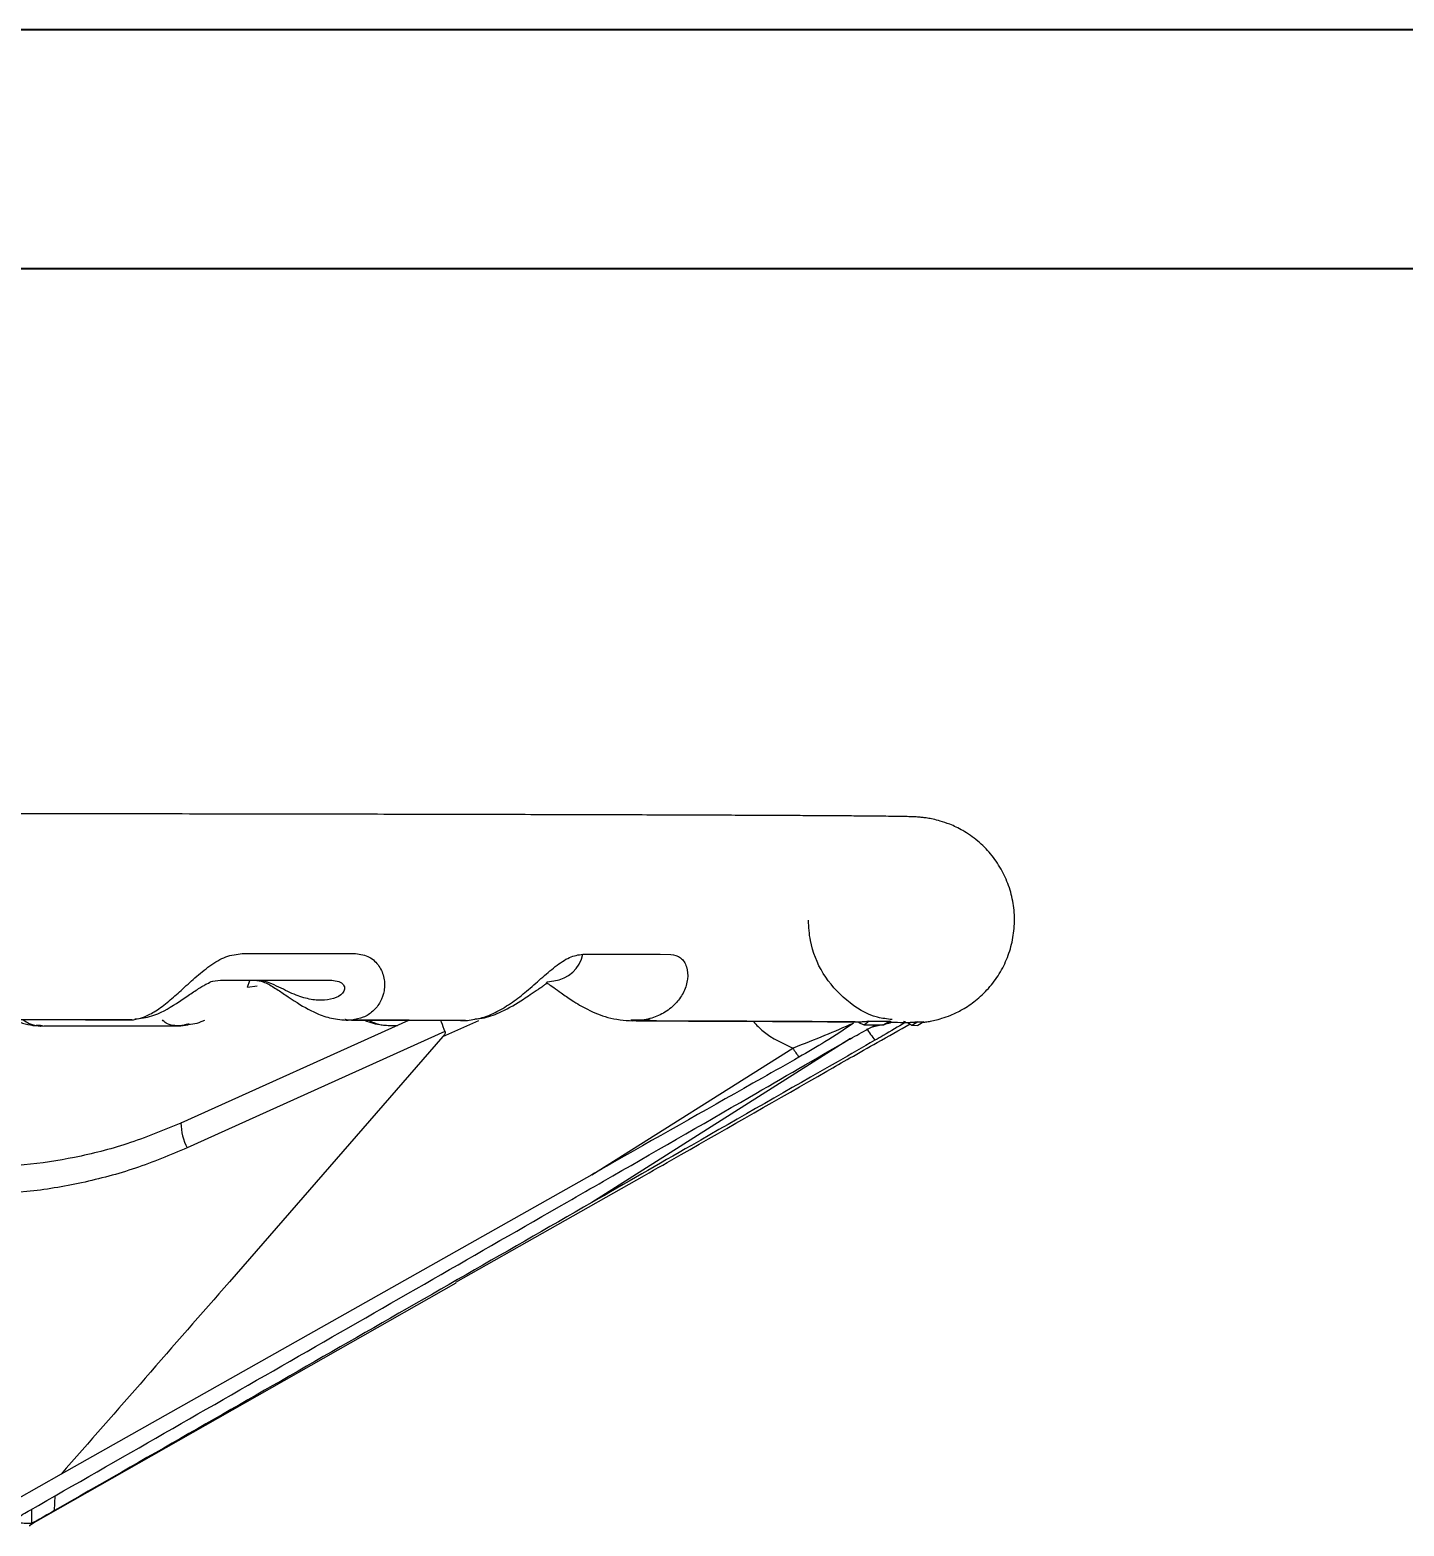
# Model space of a CAD drawing. Header units: millimetres. Extents: x 2223 to 4172, y 741 to 2119.
# Drawn here: x 3646.4 to 3779.8, y 1973.7 to 2119 of the extents above; entities that cross this region are included whole.
import ezdxf

# ---------------------------------------------------------------- set-up
doc = ezdxf.new("R2010")
doc.units = ezdxf.units.MM
doc.layers.add('AM_BOR', color=7, linetype='Continuous', lineweight=50)
doc.layers.add('粗实线', color=7, linetype='Continuous', lineweight=40)

# ---------------------------------------------------------------- blocks, each defined once
blk = doc.blocks.new('rA3')
at = {"layer": '粗实线'}
for p, q in [((753.384, 421.26), (333.384, 421.26)), ((748.384, 416.26), (358.384, 416.26))]:
    blk.add_line(p, q, dxfattribs=at)

msp = doc.modelspace()

# ---------------------------------------------------------------- linework, layer by layer
at = {"color": 7, "linetype": 'Continuous', "lineweight": 25}
for p, q in [((3664.135, 2026.629), (3664.923, 2026.739)), ((3664.923, 2026.739), (3675.689, 2026.722)), ((3667.528, 2026.046), (3667.767, 2026.704)), ((3675.689, 2026.722), (3668.44, 2026.704)), ((3667.528, 2026.046), (3668.484, 2026.194)), ((3696.641, 2026.57), (3697.273, 2026.677)), ((3647.641, 2022.287), (3647.048, 2022.362)), ((3647.048, 2022.362), (3647.402, 2022.362)), ((3647.438, 2022.326), (3647.048, 2022.362)), ((3656.307, 2022.878), (3656.458, 2022.894)), ((3660.826, 2022.296), (3661.16, 2022.358)), ((3661.051, 2022.303), (3661.751, 2022.381)), ((3683.173, 2022.827), (3661.081, 2012.856)), ((3661.751, 2022.381), (3661.177, 2022.314)), ((3661.879, 2022.491), (3661.457, 2022.384)), ((3676.978, 2022.925), (3677.624, 2022.852)), ((3681.659, 2022.336), (3682.087, 2022.337)), ((3686.513, 2021.266), (3689.987, 2022.812)), ((3704.769, 2022.858), (3705.286, 2022.782)), ((3706.638, 2022.852), (3704.769, 2022.858)), ((3727.906, 2022.754), (3727.459, 2022.403)), ((3727.459, 2022.403), (3729.323, 2022.386)), ((3727.906, 2022.754), (3729.945, 2022.736)), ((3729.185, 2022.387), (3728.055, 2022.132)), ((3729.945, 2022.736), (3729.323, 2022.386)), ((3729.323, 2022.386), (3729.365, 2022.435)), ((3729.975, 2022.565), (3729.356, 2022.426)), ((3729.377, 2022.413), (3729.944, 2022.728)), ((3731.423, 2022.699), (3731.225, 2022.731)), ((3732.621, 2022.697), (3732.099, 2022.346)), ((3732.099, 2022.346), (3732.625, 2022.329)), ((3732.621, 2022.697), (3733.195, 2022.678)), ((3733.195, 2022.678), (3732.625, 2022.329)), ((3659.163, 2022.301), (3661.051, 2022.303)), ((3686.715, 2021.736), (3661.691, 2010.44)), ((3726.093, 2021.05), (3700.984, 2005.141)), ((3700.961, 2007.843), (3720.487, 2020.14)), ((3700.961, 2007.843), (3649.435, 1978.77)), ((3687.782, 1997.391), (3706.082, 2007.766)), ((3646.773, 1974.02), (3687.804, 1997.352)), ((3649.435, 1978.77), (3645.117, 1976.316)), ((3648.809, 1975.228), (3648.855, 1976.656)), ((3646.562, 1975.342), (3646.566, 1973.97)), ((3646.414, 1973.823), (3646.773, 1974.02)), ((3646.414, 1973.72), (3646.414, 1973.824)), ((3646.678, 1974.028), (3646.566, 1973.97))]:
    msp.add_line(p, q, dxfattribs=at)
at = {"color": 7, "linetype": 'Continuous', "lineweight": 25, "flags": 128}
for points in [[(3667.024, 2029.322), (3668.435, 2029.32), (3669.837, 2029.318), (3671.229, 2029.316), (3672.61, 2029.314), (3673.981, 2029.311), (3675.342, 2029.309), (3676.692, 2029.307), (3678.032, 2029.305)], [(3700.102, 2029.259), (3701.215, 2029.256), (3702.314, 2029.253), (3703.4, 2029.25), (3704.473, 2029.248), (3705.532, 2029.245), (3706.577, 2029.242), (3707.609, 2029.239), (3708.627, 2029.236)], [(3661.189, 2012.9), (3661.095, 2012.874), (3661.081, 2012.856)]]:
    msp.add_lwpolyline(points, dxfattribs=at)
at = {"color": 7, "linetype": 'Continuous', "lineweight": 25}
for centre, radius, start, end in [((3696.959, 2029.862), 3.2, 275.6221, 349.13259), ((3739.39, 2029.306), 13.797, 211.76479, 217.59759), ((3734.586, 2028.903), 16.6, 211.86232, 215.57834), ((3666.294, 2012.887), 5.213, 180.34227, 207.99964), ((3646.707, 1973.818), 0.212, 71.75911, 97.754)]:
    msp.add_arc(centre, radius, start, end, dxfattribs=at)
for points, knots in [([(3733.137, 2022.643), (3733.192, 2022.649), (3733.333, 2022.664), (3733.715, 2022.721), (3734.283, 2022.834), (3735.004, 2023.027), (3735.917, 2023.354), (3737.042, 2023.901), (3738.3, 2024.749), (3739.528, 2025.911), (3740.579, 2027.327), (3741.372, 2028.922), (3741.872, 2030.636), (3742.06, 2032.412), (3741.931, 2034.194), (3741.489, 2035.926), (3740.747, 2037.551), (3739.73, 2039.019), (3738.47, 2040.283), (3737.105, 2041.235), (3735.846, 2041.842), (3734.849, 2042.183), (3734.092, 2042.371), (3733.51, 2042.474), (3733.066, 2042.531), (3732.698, 2042.564), (3732.284, 2042.589), (3731.894, 2042.602), (3731.305, 2042.616), (3730.52, 2042.629), (3729.587, 2042.641), (3728.401, 2042.654), (3727.017, 2042.666), (3725.354, 2042.679), (3723.42, 2042.692), (3721.217, 2042.705), (3718.751, 2042.718), (3716.025, 2042.73), (3713.045, 2042.743), (3709.816, 2042.755), (3706.344, 2042.767), (3702.636, 2042.779), (3698.697, 2042.79), (3694.536, 2042.801), (3690.159, 2042.812), (3685.575, 2042.822), (3680.791, 2042.832), (3675.818, 2042.842), (3670.663, 2042.851), (3665.336, 2042.86), (3659.848, 2042.868), (3654.209, 2042.875), (3648.43, 2042.882), (3642.523, 2042.889), (3636.499, 2042.895), (3630.374, 2042.9), (3624.162, 2042.905), (3617.882, 2042.91), (3611.557, 2042.914), (3605.224, 2042.917), (3598.948, 2042.919), (3592.897, 2042.921), (3587.452, 2042.923), (3582.676, 2042.924), (3577.547, 2042.924), (3573.911, 2042.924), (3571.664, 2042.924)], [0, 0, 0, 0, 0.0017465, 0.0044658, 0.0070078, 0.0098268, 0.0132699, 0.01777, 0.0233681, 0.0295284, 0.0358372, 0.0421771, 0.0485239, 0.0548725, 0.0612218, 0.0675716, 0.0739223, 0.080274, 0.0866264, 0.0929737, 0.0980915, 0.1017275, 0.1047111, 0.1075398, 0.110673, 0.1150505, 0.1222946, 0.1411051, 0.1636746, 0.1818588, 0.204115, 0.2240384, 0.2453355, 0.2673737, 0.2899055, 0.3127692, 0.3358643, 0.359126, 0.3825109, 0.405989, 0.4295389, 0.4531449, 0.4767954, 0.5004811, 0.5241948, 0.5479305, 0.5716831, 0.5954484, 0.619222, 0.6430003, 0.666779, 0.690554, 0.7143201, 0.7380713, 0.7617997, 0.7854945, 0.8091398, 0.8327115, 0.8561692, 0.8794397, 0.9023738, 0.9246109, 0.9449865, 0.9610624, 0.975932, 1, 1, 1, 1]), ([(3730.127, 2022.905), (3729.652, 2022.959), (3728.037, 2023.142), (3725.602, 2024.671), (3723.298, 2027.245), (3722.152, 2030.074), (3722.038, 2031.883), (3721.996, 2032.541)], [0, 0, 0, 0, 0.1056169, 0.3587267, 0.6111527, 0.8584905, 1, 1, 1, 1]), ([(3656.433, 2022.887), (3656.791, 2022.957), (3657.49, 2023.092), (3658.652, 2023.726), (3659.653, 2024.476), (3660.485, 2025.191), (3661.111, 2025.755), (3661.757, 2026.347), (3662.666, 2027.166), (3663.864, 2028.152), (3665.435, 2029.116), (3666.495, 2029.253), (3667.024, 2029.322)], [0, 0, 0, 0, 0.12798414, 0.24964221, 0.38016298, 0.44120626, 0.49971221, 0.56357312, 0.62457328, 0.74964181, 0.87501882, 1, 1, 1, 1]), ([(3678.032, 2029.305), (3678.5, 2029.237), (3679.198, 2029.137), (3679.903, 2028.598), (3680.321, 2028.108), (3680.624, 2027.535), (3680.801, 2026.933), (3680.864, 2026.31), (3680.802, 2025.518), (3680.543, 2024.773), (3680.122, 2024.131), (3679.595, 2023.577), (3678.789, 2023.049), (3678.019, 2022.918), (3677.624, 2022.852)], [0, 0, 0, 0, 0.124482, 0.1858845, 0.2498661, 0.3110911, 0.3752157, 0.4362261, 0.5001158, 0.6195186, 0.6833865, 0.7502937, 0.8720137, 1, 1, 1, 1]), ([(3688.884, 2022.827), (3689.366, 2022.893), (3690.306, 2023.02), (3691.786, 2023.648), (3693.001, 2024.396), (3693.958, 2025.11), (3694.654, 2025.675), (3695.344, 2026.268), (3696.276, 2027.091), (3697.425, 2028.081), (3698.816, 2029.051), (3699.674, 2029.19), (3700.102, 2029.259)], [0, 0, 0, 0, 0.1279194, 0.2496295, 0.3801702, 0.4412122, 0.4997079, 0.5635745, 0.6245684, 0.7496421, 0.8750234, 1, 1, 1, 1]), ([(3708.627, 2029.236), (3708.973, 2029.165), (3709.665, 2029.023), (3710.234, 2028.047), (3710.337, 2026.849), (3709.976, 2025.614), (3709.216, 2024.484), (3708.135, 2023.596), (3706.798, 2022.97), (3705.799, 2022.845), (3705.286, 2022.782)], [0, 0, 0, 0, 0.1246272, 0.2497104, 0.374925, 0.4997457, 0.6192737, 0.7500197, 0.8719212, 1, 1, 1, 1]), ([(3675.689, 2026.722), (3675.938, 2026.698), (3676.438, 2026.65), (3676.903, 2026.289), (3677.012, 2025.846), (3676.731, 2025.313), (3675.924, 2024.885), (3674.727, 2024.724), (3673.389, 2024.876), (3672.145, 2025.3), (3671.029, 2025.834), (3670.137, 2026.277), (3669.249, 2026.632), (3668.71, 2026.68), (3668.44, 2026.704)], [0, 0, 0, 0, 0.0625764, 0.1252848, 0.1848997, 0.2501233, 0.3749307, 0.5001323, 0.6253324, 0.7502715, 0.8127295, 0.8750555, 0.937394, 1, 1, 1, 1]), ([(3668.446, 2026.704), (3668.545, 2026.696), (3668.734, 2026.681), (3669.16, 2026.537), (3669.679, 2026.284), (3670.386, 2025.861), (3671.203, 2025.305), (3672.516, 2024.414), (3673.978, 2023.574), (3675.749, 2022.951), (3676.769, 2022.878), (3677.312, 2022.839)], [0, 0, 0, 0, 0.0777427, 0.1484194, 0.2140198, 0.2762986, 0.3839969, 0.4687636, 0.693002, 0.8364791, 1, 1, 1, 1]), ([(3656.608, 2022.961), (3657.153, 2023.025), (3658.505, 2023.183), (3660.215, 2024.178), (3661.732, 2025.208), (3662.619, 2025.811), (3663.219, 2026.174), (3663.719, 2026.451), (3663.984, 2026.568), (3664.159, 2026.645)], [0, 0, 0, 0, 0.2069628, 0.5134188, 0.657871, 0.7839565, 0.8407461, 0.8942908, 1, 1, 1, 1]), ([(3689.609, 2022.962), (3689.923, 2022.992), (3690.79, 2023.075), (3692.402, 2023.726), (3693.876, 2024.571), (3695.052, 2025.365), (3695.668, 2025.785), (3696.139, 2026.105), (3696.441, 2026.314), (3696.627, 2026.468), (3696.636, 2026.543), (3696.641, 2026.582)], [0, 0, 0, 0, 0.1081936, 0.2986092, 0.5541821, 0.6356454, 0.7353857, 0.7943785, 0.8571682, 0.9253812, 1, 1, 1, 1]), ([(3696.589, 2026.457), (3696.639, 2026.427), (3696.802, 2026.329), (3697.303, 2025.992), (3698.068, 2025.44), (3699.159, 2024.679), (3700.66, 2023.797), (3702.637, 2022.968), (3704.113, 2022.841), (3704.914, 2022.772)], [0, 0, 0, 0, 0.0359342, 0.1176904, 0.2156757, 0.3473896, 0.5215507, 0.740469, 1, 1, 1, 1]), ([(3642.728, 2022.905), (3645.056, 2022.903), (3649.717, 2022.897), (3654.193, 2022.891), (3656.433, 2022.887)], [0, 0, 0, 0, 0.4994067, 1, 1, 1, 1]), ([(3656.307, 2022.878), (3654.078, 2022.881), (3649.835, 2022.886), (3645.416, 2022.892), (3643.319, 2022.894)], [0, 0, 0, 0, 0.5254004, 1, 1, 1, 1]), ([(3644.984, 2022.886), (3645.143, 2022.801), (3645.93, 2022.383), (3646.792, 2022.325), (3647.48, 2022.279)], [0, 0, 0, 0, 0.2028461, 1, 1, 1, 1]), ([(3645.771, 2022.885), (3645.959, 2022.756), (3646.573, 2022.335), (3647.081, 2022.33), (3647.434, 2022.327)], [0, 0, 0, 0, 0.3060772, 1, 1, 1, 1]), ([(3661.051, 2022.303), (3660.533, 2022.303), (3659.846, 2022.304), (3659.39, 2022.757), (3659.278, 2022.868)], [0, 0, 0, 0, 0.7544677, 1, 1, 1, 1]), ([(3661.376, 2022.398), (3661.94, 2022.441), (3662.621, 2022.493), (3663.281, 2022.808), (3663.394, 2022.862)], [0, 0, 0, 0, 0.82759888, 1, 1, 1, 1]), ([(3677.474, 2022.843), (3677.316, 2022.853), (3677.127, 2022.866), (3676.999, 2022.917), (3676.978, 2022.925)], [0, 0, 0, 0, 0.8414692, 1, 1, 1, 1]), ([(3688.709, 2022.819), (3686.904, 2022.823), (3683.292, 2022.831), (3679.415, 2022.839), (3677.474, 2022.843)], [0, 0, 0, 0, 0.4994087, 1, 1, 1, 1]), ([(3677.624, 2022.852), (3679.565, 2022.848), (3683.451, 2022.84), (3687.072, 2022.831), (3688.884, 2022.827)], [0, 0, 0, 0, 0.4994076, 1, 1, 1, 1]), ([(3678.885, 2022.836), (3679.167, 2022.729), (3680.029, 2022.401), (3680.894, 2022.359), (3681.476, 2022.331)], [0, 0, 0, 0, 0.3268445, 1, 1, 1, 1]), ([(3679.324, 2022.835), (3679.481, 2022.754), (3680.292, 2022.335), (3681.049, 2022.336), (3681.659, 2022.336)], [0, 0, 0, 0, 0.1932962, 1, 1, 1, 1]), ([(3686.301, 2022.821), (3686.317, 2022.771), (3686.422, 2022.449), (3686.581, 2022.063), (3686.715, 2021.736)], [0, 0, 0, 0, 0.1526641, 1, 1, 1, 1]), ([(3705.091, 2022.774), (3704.979, 2022.785), (3704.845, 2022.798), (3704.78, 2022.85), (3704.769, 2022.858)], [0, 0, 0, 0, 0.8385203, 1, 1, 1, 1]), ([(3726.538, 2022.672), (3725.606, 2022.679), (3723.737, 2022.693), (3720.425, 2022.712), (3716.947, 2022.729), (3713.369, 2022.744), (3709.453, 2022.759), (3706.545, 2022.769), (3705.091, 2022.774)], [0, 0, 0, 0, 0.1923729, 0.3854946, 0.5383615, 0.6912284, 0.8456142, 1, 1, 1, 1]), ([(3705.286, 2022.782), (3707.583, 2022.774), (3712.2, 2022.758), (3718.002, 2022.733), (3723.033, 2022.706), (3725.532, 2022.688), (3726.788, 2022.679)], [0, 0, 0, 0, 0.2462727, 0.4950304, 0.7462729, 1, 1, 1, 1]), ([(3716.655, 2022.727), (3716.806, 2022.554), (3717.829, 2021.38), (3719.264, 2020.71), (3720.487, 2020.14)], [0, 0, 0, 0, 0.1477972, 1, 1, 1, 1]), ([(3720.487, 2020.14), (3720.487, 2020.14), (3720.488, 2020.141), (3720.493, 2020.143), (3720.51, 2020.151), (3721.585, 2020.563), (3723.642, 2021.386), (3725.466, 2022.168), (3726.374, 2022.557)], [0, 0, 0, 0, 0.0000729, 0.0006459, 0.0022521, 0.0083598, 0.5064763, 1, 1, 1, 1]), ([(3726.374, 2022.558), (3725.494, 2021.962), (3723.92, 2020.897), (3721.951, 2019.75), (3721.084, 2019.245)], [0, 0, 0, 0, 0.55969458, 1, 1, 1, 1]), ([(3725.87, 2020.925), (3726.436, 2021.247), (3727.335, 2021.757), (3728.22, 2022.221), (3728.548, 2022.393)], [0, 0, 0, 0, 0.6303803, 1, 1, 1, 1]), ([(3726.03, 2019.174), (3726.92, 2019.681), (3728.932, 2020.828), (3730.831, 2021.889), (3731.89, 2022.48)], [0, 0, 0, 0, 0.4426348, 1, 1, 1, 1]), ([(3726.788, 2022.679), (3726.949, 2022.687), (3727.217, 2022.701), (3727.566, 2022.731), (3727.787, 2022.75), (3727.874, 2022.754), (3727.902, 2022.754), (3727.906, 2022.754)], [0, 0, 0, 0, 0.3360223, 0.5579813, 0.7819403, 0.9725676, 1, 1, 1, 1]), ([(3726.788, 2022.679), (3726.891, 2022.622), (3727.145, 2022.482), (3727.352, 2022.411), (3727.438, 2022.405), (3727.459, 2022.403)], [0, 0, 0, 0, 0.33920621, 0.83862702, 1, 1, 1, 1]), ([(3731.387, 2022.616), (3730.704, 2022.205), (3729.778, 2021.647), (3728.733, 2021.046), (3728.459, 2020.888)], [0, 0, 0, 0, 0.73735145, 1, 1, 1, 1]), ([(3729.803, 2022.65), (3730.099, 2022.646), (3730.882, 2022.637), (3731.345, 2022.628), (3731.634, 2022.623)], [0, 0, 0, 0, 0.3779572, 1, 1, 1, 1]), ([(3729.945, 2022.736), (3729.962, 2022.735), (3729.989, 2022.734), (3729.936, 2022.724), (3729.918, 2022.721)], [0, 0, 0, 0, 0.6647465, 1, 1, 1, 1]), ([(3731.634, 2022.623), (3731.766, 2022.629), (3732.031, 2022.642), (3732.352, 2022.673), (3732.544, 2022.692), (3732.605, 2022.697), (3732.618, 2022.697), (3732.621, 2022.697)], [0, 0, 0, 0, 0.2814646, 0.5659598, 0.7573018, 0.9482948, 1, 1, 1, 1]), ([(3731.634, 2022.623), (3731.749, 2022.544), (3731.99, 2022.381), (3732.061, 2022.358), (3732.099, 2022.346)], [0, 0, 0, 0, 0.4773597, 1, 1, 1, 1]), ([(3647.432, 2022.279), (3647.865, 2022.28), (3650.174, 2022.282), (3654.041, 2022.287), (3657.402, 2022.292), (3658.979, 2022.294)], [0, 0, 0, 0, 0.1090203, 0.5818722, 1, 1, 1, 1]), ([(3686.513, 2021.266), (3679.611, 2013.316), (3667.287, 1999.119), (3654.89, 1984.988), (3649.435, 1978.77)], [0, 0, 0, 0, 0.5600003, 1, 1, 1, 1]), ([(3658.979, 2022.294), (3659.191, 2022.294), (3659.826, 2022.295), (3660.437, 2022.296), (3660.845, 2022.296)], [0, 0, 0, 0, 0.3329005, 1, 1, 1, 1]), ([(3686.715, 2021.736), (3686.721, 2021.717), (3686.734, 2021.671), (3686.717, 2021.573), (3686.648, 2021.43), (3686.564, 2021.329), (3686.513, 2021.266)], [0, 0, 0, 0, 0.1147934, 0.2642503, 0.5426543, 1, 1, 1, 1]), ([(3698.571, 2005.178), (3699.754, 2005.858), (3705.668, 2009.256), (3714.781, 2014.504), (3722.676, 2019.076), (3725.87, 2020.925)], [0, 0, 0, 0, 0.1295721, 0.6478768, 1, 1, 1, 1]), ([(3728.459, 2020.888), (3727.269, 2020.208), (3721.324, 2016.807), (3712.163, 2011.557), (3704.206, 2006.99), (3700.984, 2005.141)], [0, 0, 0, 0, 0.1295185, 0.6476203, 1, 1, 1, 1]), ([(3721.084, 2019.245), (3719.891, 2018.57), (3713.922, 2015.197), (3707.216, 2011.395), (3701.71, 2008.269), (3700.961, 2007.843)], [0, 0, 0, 0, 0.1776255, 0.8881599, 1, 1, 1, 1]), ([(3706.082, 2007.766), (3707.265, 2008.441), (3713.181, 2011.819), (3719.832, 2015.622), (3725.286, 2018.747), (3726.03, 2019.174)], [0, 0, 0, 0, 0.1775689, 0.8878728, 1, 1, 1, 1]), ([(3661.081, 2012.856), (3659.348, 2012.142), (3655.986, 2010.755), (3650.86, 2009.464), (3645.954, 2008.699), (3642.754, 2008.61), (3641.2, 2008.568)], [0, 0, 0, 0, 0.2733047, 0.5299772, 0.7718071, 1, 1, 1, 1]), ([(3661.691, 2010.44), (3660.023, 2009.747), (3656.685, 2008.36), (3651.449, 2006.976), (3646.104, 2006.071), (3642.499, 2005.959), (3640.691, 2005.902)], [0, 0, 0, 0, 0.2492462, 0.4987214, 0.7485201, 1, 1, 1, 1]), ([(3646.423, 1975.262), (3655.117, 1980.244), (3672.505, 1990.207), (3689.882, 2000.188), (3698.571, 2005.178)], [0, 0, 0, 0, 0.4999998, 1, 1, 1, 1]), ([(3700.984, 2005.141), (3692.291, 2000.151), (3674.904, 1990.171), (3657.507, 1980.209), (3648.809, 1975.228)], [0, 0, 0, 0, 0.49999991, 1, 1, 1, 1]), ([(3644.496, 1974.06), (3644.891, 1974.323), (3645.476, 1974.713), (3646.191, 1975.128), (3646.423, 1975.262)], [0, 0, 0, 0, 0.67543597, 1, 1, 1, 1]), ([(3648.809, 1975.228), (3648.313, 1974.945), (3647.576, 1974.526), (3646.899, 1974.151), (3646.678, 1974.028)], [0, 0, 0, 0, 0.6730898, 1, 1, 1, 1]), ([(3646.566, 1973.97), (3646.383, 1973.975), (3646.016, 1973.987), (3644.945, 1973.996), (3644.409, 1974)], [0, 0, 0, 0, 0.4998371, 1, 1, 1, 1])]:
    msp.add_open_spline(points, degree=3, knots=knots, dxfattribs=at)

# ---------------------------------------------------------------- block references
at = {"layer": 'AM_BOR', "xscale": 4.640625, "yscale": 4.640625, "zscale": 4.640625}
msp.add_blockref('rA3', (675.7, 164.093), dxfattribs=at)

doc.saveas('drawing.dxf')
